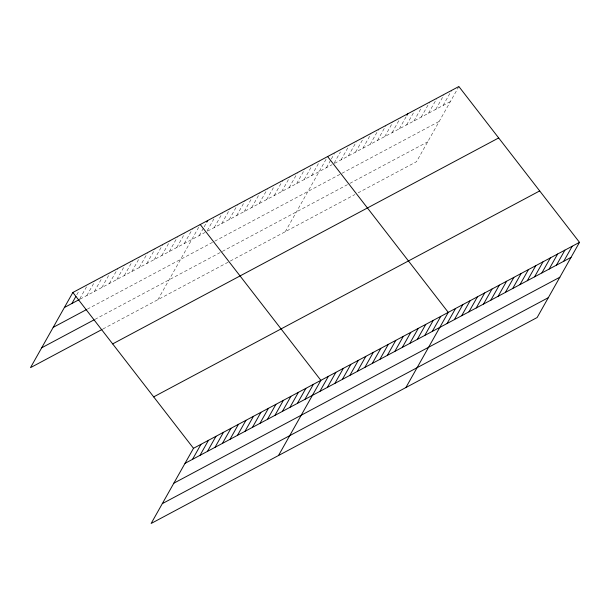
<?xml version="1.0" encoding="UTF-8"?>
<svg xmlns="http://www.w3.org/2000/svg" width="610" height="610" viewBox="0 0 610 610"><rect width="100%" height="100%" fill="white"/><g stroke="black" fill="none" stroke-linecap="round" stroke-linejoin="round"><path stroke-width="0.46" stroke-dasharray="3.05 2.29" d="M76.784 294.813L79.01 290.856M79.819 298.725L86.506 286.86M86.864 295.522L94.893 281.279M94.359 291.527L102.381 277.283M101.847 287.523L109.876 273.28M109.343 283.528L117.814 268.491M116.838 279.533L124.859 265.289M124.326 275.529L132.355 261.286M131.821 271.534L139.85 257.29M139.316 267.538L147.338 253.295M146.812 263.535L155.283 248.499M154.299 259.54L162.771 244.503M161.795 255.544L170.266 240.508M169.29 251.541L177.312 237.298M176.778 247.546L184.807 233.302M184.273 243.55L192.302 229.307M157.883 299.685L200.24 224.51M199.256 235.552L203.717 227.637M204.167 226.844L206.843 222.101M207.202 230.763L213.889 218.891M214.247 227.553L222.269 213.309M221.743 223.557L230.214 208.521M229.23 219.562L237.26 205.318M236.726 215.559L245.197 200.53M244.221 211.563L252.243 197.32M251.709 207.568L260.18 192.531M259.204 203.565L267.233 189.321M266.7 199.569L273.387 187.697M274.187 195.574L282.666 180.537M281.683 191.571L290.154 176.542M289.178 187.575L297.2 173.331M296.673 183.579L304.695 169.336M304.161 179.576L312.19 165.333M311.657 175.581L319.686 161.337M285.267 231.716L327.173 157.342M326.441 167.697L330.902 159.782M331.344 158.989L334.471 153.453M334.181 163.015L340.418 151.936M341.02 159.911L349.05 145.668M348.318 156.023L356.339 141.779M355.607 152.134L364.079 137.097M362.897 148.245L370.926 133.994M370.186 144.349L378.657 129.312M377.483 140.46L385.955 125.424M384.773 136.571L392.794 122.328M392.062 132.683L400.091 118.439M399.352 128.794L406.039 116.922M406.641 124.898L414.67 110.654M413.938 121.009L421.96 106.765M421.228 117.12L429.699 102.083M428.517 113.231L436.546 98.988M435.807 109.343L443.836 95.091M443.104 105.446L451.575 90.41M458.865 86.521L416.508 161.696L358.177 192.813M80.2 299.075L205.09 232.44M207.583 231.106L332.114 164.669M334.539 163.373L450.393 101.557M87.337 309.148L213.889 241.629M214.72 241.179L439.208 121.405M94.969 319.373L221.514 251.854M222.345 251.412L347.486 184.639M349.919 183.343L427.686 141.848M102.93 329.003L229.482 261.484M230.313 261.034L354.936 194.544"/><path stroke-width="0.91" d="M579.5 242.345L193.492 448.304L151.135 523.479L537.143 317.52L579.5 242.345L458.865 86.521L72.857 292.48L30.5 367.655L102.099 329.446M71.881 303.521L75.892 296.399M206.843 222.101L207.735 220.515M192.516 459.345L200.987 444.309M200.004 455.342L208.475 440.313M207.499 451.347L215.97 436.31M214.994 447.351L223.466 432.315M406.931 115.336L407.823 113.757M222.482 443.348L230.961 428.319M229.978 439.353L238.449 424.316M237.473 435.357L245.944 420.32M244.968 431.361L253.44 416.325M252.456 427.358L260.927 412.322M259.952 423.363L268.423 408.326M267.447 419.367L275.918 404.331M274.935 415.364L283.406 400.328M282.43 411.369L290.901 396.332M289.925 407.373L298.397 392.337M297.413 403.37L305.892 388.334M304.909 399.375L313.38 384.338M278.518 455.51L320.875 380.343L200.24 224.51M319.899 391.376L328.371 376.339M327.387 387.38L335.858 372.344M334.882 383.385L343.354 368.348M342.378 379.382L350.849 364.345M349.865 375.386L358.337 360.35M357.361 371.391L365.832 356.354M364.856 367.388L373.328 352.351M372.344 363.392L380.823 348.356M379.839 359.397L388.311 344.36M387.335 355.394L395.806 340.357M394.83 351.398L403.301 336.362M402.318 347.403L410.789 332.366M409.813 343.399L418.285 328.363M417.309 339.404L425.78 324.367M424.796 335.409L433.268 320.372M432.292 331.405L440.763 316.369M405.902 387.548L448.258 312.373L327.623 156.549M447.077 323.521L455.548 308.485M454.366 319.632L462.837 304.596M461.656 315.736L470.135 300.707M468.953 311.847L477.424 296.811M476.242 307.958L484.714 292.922M483.532 304.07L492.003 289.033M490.821 300.181L499.293 285.144M498.118 296.285L506.59 281.248M505.408 292.396L513.879 277.359M512.697 288.507L521.169 273.471M519.987 284.618L528.458 269.582M527.284 280.73L535.755 265.693M534.573 276.833L543.045 261.797M541.863 272.944L550.334 257.908M549.153 269.056L557.624 254.019M556.442 265.167L564.921 250.131M563.739 261.278L572.211 246.242M64.385 307.516L79.369 299.518M53.2 327.364L86.506 309.59M41.678 347.807L94.131 319.823M112.667 343.903L498.675 137.944M153.682 396.881L539.69 190.922M185.021 463.341L571.029 257.382M173.842 483.189L559.843 277.23M162.321 503.631L548.329 297.672M72.857 292.48L193.492 448.304"/></g></svg>
